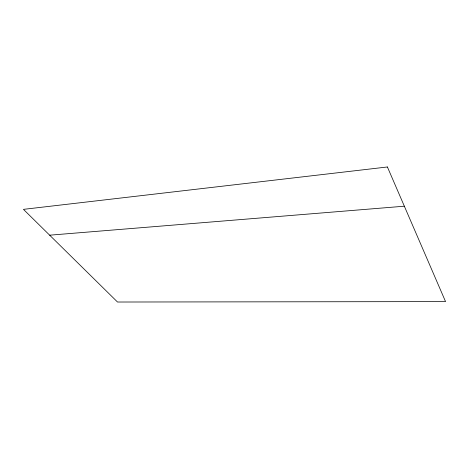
<?xml version="1.0" encoding="UTF-8"?>
<svg xmlns="http://www.w3.org/2000/svg" width="469" height="469" viewBox="0 0 469 469"><rect width="100%" height="100%" fill="white"/><g stroke="black" fill="none" stroke-linecap="round" stroke-linejoin="round"><path stroke-width="0.7" d="M49.667 235.186L404.342 206.202M387.406 166.976L23.45 209.356L117.514 302.024L445.55 301.608L387.406 166.976"/></g></svg>
